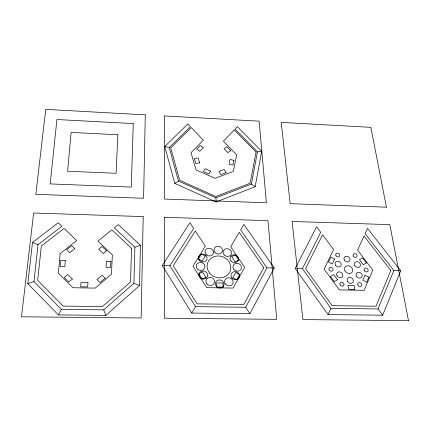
<?xml version="1.0" encoding="UTF-8"?>
<svg xmlns="http://www.w3.org/2000/svg" width="430" height="430" viewBox="0 0 430 430"><rect width="100%" height="100%" fill="white"/><g stroke="black" fill="none" stroke-linecap="round" stroke-linejoin="round"><path stroke-width="0.64" d="M139.535 285.563L140.433 245.293L118.325 224.589L114.321 227.841L134.88 247.18L133.907 283.295L103.711 309.863L61.372 309.369L33.97 281.526L38.023 244.686L61.888 226.277L58.243 222.751L32.503 242.466L27.767 283.639L58.399 314.916L105.877 315.41L139.535 285.563L133.907 283.295M164.744 146.539L169.243 147.597L190.431 126.716L187.797 123.964L164.744 146.539L174.811 183.449L216.096 201.976L255.162 186.69L261.703 151.236L237.349 126.63L235 129.091L257.457 151.86L261.703 151.236M169.243 147.597L178.498 181.084L215.914 197.854L251.383 184.061L257.457 151.86M382.695 315.19L378.029 308.95L330.896 308.353L302.43 268.621L320.737 232.324L316.571 226.755L295.233 268.465L328.047 314.577L382.695 315.19L400.722 270.76L367.526 228.362L365.097 233.667L393.848 270.61L400.722 270.76M378.029 308.95L393.848 270.61M328.047 314.577L330.896 308.353M162.25 265.568L169.898 265.735L193.672 228.47L189.899 222.751L162.25 265.568L191.748 313.051L249.9 313.701L274.243 268.008L243.88 224.46L240.676 229.894L266.955 267.847L274.243 268.008M58.399 314.916L61.372 309.369M249.9 313.701L245.659 307.273L266.955 267.847M191.748 313.051L195.521 306.638L245.659 307.273M174.811 183.449L178.498 181.084M27.767 283.639L33.97 281.526M134.88 247.18L140.433 245.293M295.233 268.465L302.43 268.621M32.503 242.466L38.023 244.686M251.383 184.061L255.162 186.69M169.898 265.735L195.521 306.638M103.711 309.863L105.877 315.41M215.914 197.854L216.096 201.976M164.502 217.295L164.33 318.216L276.743 319.334L267.981 220.671L164.502 217.295M164.674 115.939L164.534 199.052L266.396 202.793L259.145 121.169L164.674 115.939M143.212 216.602L141.142 317.985L21.5 316.792L33.637 213.027L143.212 216.602M145.286 114.864L143.582 198.284L35.824 194.328L45.763 109.354L145.286 114.864M131.532 248.32L130.532 281.935L102.421 306.558L63.14 306.069L37.673 280.269L41.339 246.025L64.081 228.4L76.615 240.531L60.168 253.603L58.394 273.217L72.966 287.74L95.207 288.105L111.451 274.254L112.343 254.85L97.975 241.106L111.897 229.808L131.532 248.32M133.273 123.582L131.263 187.082L50.17 183.911L56.937 119.519L133.273 123.582M117.863 134.773L116.089 173.29L67.612 171.253L71.122 132.408L117.863 134.773M110.913 261.402L110.628 267.514L106.086 267.417L106.398 261.3L110.913 261.402M87.956 282.682L87.682 286.917L80.684 286.805L80.985 282.558L87.956 282.682M65.333 260.376L64.801 266.546L60.168 266.45L60.721 260.274L65.333 260.376M256.076 152.064L250.152 183.207L215.855 196.515L179.692 180.315L170.705 147.941L191.291 127.613L203.325 140.196L191.011 152.736L196.037 169.828L215.054 178.299L233.237 171.452L236.694 154.897L223.412 141.207L234.232 129.892L256.076 152.064M233.92 160.363L232.915 165.125L229.061 164.217L230.082 159.455L233.92 160.363M390.832 270.545L376.003 306.235L332.132 305.649L305.574 268.691L322.57 234.775L333.583 249.502L324.134 269.094L339.345 289.901L364.102 290.32L372.848 270.153L357.556 250.136L364.027 236.005L390.832 270.545M368.859 277.226L366.666 282.263L362.818 280.231L365.027 275.205L368.859 277.226M334.599 259.145L332.256 264.058L328.466 262.053L330.826 257.151L334.599 259.145M210.533 171.097L208.926 174.069L203.454 171.635L205.078 168.667L210.533 171.097M263.751 267.777L243.815 304.478L197.155 303.86L173.236 265.81L195.333 230.991L205.314 246.121L192.946 266.24L206.696 287.648L233.006 288.095L244.67 267.363L230.738 246.793L239.263 232.297L263.751 267.777M239.596 274.63L236.677 279.812L232.823 277.715L235.758 272.55L239.596 274.63M205.26 256.022L202.191 261.069L198.391 259L201.476 253.969L205.26 256.022M203.363 147.651L199.832 151.285L196.703 149.108L200.246 145.49L203.363 147.651M105.167 278.199L100.056 282.558L96.96 279.527L102.082 275.195L105.167 278.199M72.374 279.075L68.838 282.005L64.247 277.436L67.795 274.528L72.374 279.075M106.57 250.803L103.243 253.549L98.712 249.196L102.039 246.465L106.57 250.803M74.761 248.594L69.59 252.738L66.602 249.814L71.778 245.691L74.761 248.594M230.765 150.753L227.857 152.623L224.03 148.656L226.938 146.802L230.765 150.753M337.529 279.742L334.239 281.65L330.433 276.452L333.723 274.56L337.529 279.742M366.446 262.94L363.296 264.772L359.475 259.747L362.624 257.93L366.446 262.94M205.959 277.194L202.229 279.161L198.789 273.808L202.514 271.868L205.959 277.194M238.698 259.946L235.135 261.827L231.657 256.656L235.215 254.802L238.698 259.946M226.046 172.607L220.81 174.575L218.945 171.463L224.175 169.506L226.046 172.607M199.644 162.889L195.795 163.459L194.344 158.536L198.176 157.977L199.644 162.889M408.5 320.646L302.887 319.592L292.104 221.461L389.811 224.648L408.5 320.646M223.138 287.122L216.564 287.009L216.398 282.897L222.944 283.015L223.138 287.122M354.728 289.379L348.547 289.272L347.945 285.278L354.11 285.391L354.728 289.379M386.414 207.196L290.153 203.664L281.225 122.394L370.864 127.355L386.414 207.196M354.761 265.493A3.23 2.677 35.6 0 0 360.05 266.428A3.23 2.677 35.6 0 0 357.459 261.725A3.23 2.677 35.6 0 0 354.761 265.493M353.342 256.103A2.134 1.763 34.5 0 0 356.841 256.726A2.134 1.763 34.5 0 0 355.137 253.635A2.134 1.763 34.5 0 0 353.342 256.103M356.384 276.022A3.268 2.72 36.9 0 0 361.705 277.194A3.268 2.72 36.9 0 0 359.313 272.335A3.268 2.72 36.9 0 0 356.384 276.022M364.317 270.561A2.166 1.79 36.6 0 0 367.844 271.341A2.166 1.79 36.6 0 0 366.247 268.132A2.166 1.79 36.6 0 0 364.317 270.561M347.521 281.306A3.284 2.757 37 0 0 352.896 282.365A3.284 2.757 37 0 0 350.402 277.49A3.284 2.757 37 0 0 347.521 281.306M357.862 284.988A2.198 1.838 38 0 0 361.426 285.934A2.198 1.838 38 0 0 359.974 282.601A2.198 1.838 38 0 0 357.862 284.988M336.991 275.759A3.263 2.757 35.7 0 0 342.361 276.7A3.263 2.757 35.7 0 0 339.797 271.9A3.263 2.757 35.7 0 0 336.991 275.759M340.071 284.708A2.198 1.865 37 0 0 343.661 285.579A2.198 1.865 37 0 0 342.167 282.252A2.198 1.865 37 0 0 340.071 284.708M335.502 265.122A3.23 2.714 34.3 0 0 340.823 265.939A3.23 2.714 34.3 0 0 338.184 261.257A3.23 2.714 34.3 0 0 335.502 265.122M329.181 269.927A2.166 1.833 34.4 0 0 332.755 270.481A2.166 1.833 34.4 0 0 330.998 267.326A2.166 1.833 34.4 0 0 329.181 269.927M344.306 259.94A3.209 2.677 34.3 0 0 349.585 260.988A3.209 2.677 34.3 0 0 347.15 256.28A3.209 2.677 34.3 0 0 344.306 259.94M335.986 255.753A2.134 1.784 33.3 0 0 339.506 256.226A2.134 1.784 33.3 0 0 337.69 253.173A2.134 1.784 33.3 0 0 335.986 255.753M344.989 270.835A4.327 3.623 35.6 0 0 352.089 272.233A4.327 3.623 35.6 0 0 348.8 265.848A4.327 3.623 35.6 0 0 344.989 270.835M209.63 273.136A11.986 10.825 19.5 0 0 229.959 271.599A11.986 10.825 19.5 0 0 217.214 255.979A11.986 10.825 19.5 0 0 209.63 273.136M206.98 283.972A4.424 4.053 19 0 0 214.452 283.074A4.424 4.053 19 0 0 209.534 277.431A4.424 4.053 19 0 0 206.98 283.972M225.331 283.983A4.407 4.015 23.2 0 0 232.829 283.762A4.407 4.015 23.2 0 0 228.432 277.758A4.407 4.015 23.2 0 0 225.331 283.983M233.861 269.454A4.348 3.897 23.1 0 0 241.187 268.933A4.348 3.897 23.1 0 0 236.543 263.257A4.348 3.897 23.1 0 0 233.861 269.454M224.148 254.882A4.3 3.822 19.9 0 0 231.361 254.087A4.3 3.822 19.9 0 0 226.529 248.701A4.3 3.822 19.9 0 0 224.148 254.882M206.12 254.587A4.311 3.859 16.5 0 0 213.339 253.469A4.311 3.859 16.5 0 0 208.287 248.26A4.311 3.859 16.5 0 0 206.12 254.587M197.51 269.121A4.375 3.972 15.5 0 0 204.771 267.621A4.375 3.972 15.5 0 0 199.412 262.51A4.375 3.972 15.5 0 0 197.51 269.121M199.681 260.623A4.343 3.908 15.5 0 0 206.921 259.322A4.343 3.908 15.5 0 0 201.729 254.168A4.343 3.908 15.5 0 0 199.681 260.623M200.084 277.629A4.402 4.021 16.7 0 0 207.475 276.42A4.402 4.021 16.7 0 0 202.337 271.029A4.402 4.021 16.7 0 0 200.084 277.629M216.268 286.321A4.424 4.047 21.5 0 0 223.772 285.756A4.424 4.047 21.5 0 0 219.106 279.909A4.424 4.047 21.5 0 0 216.268 286.321M231.818 277.861A4.381 3.956 23.7 0 0 239.236 277.484A4.381 3.956 23.7 0 0 234.699 271.636A4.381 3.956 23.7 0 0 231.818 277.861M231.023 261.058A4.316 3.849 21.7 0 0 238.279 260.403A4.316 3.849 21.7 0 0 233.538 254.882A4.316 3.849 21.7 0 0 231.023 261.058M215.059 252.512A4.295 3.827 18.1 0 0 222.267 251.566A4.295 3.827 18.1 0 0 217.333 246.288A4.295 3.827 18.1 0 0 215.059 252.512"/></g></svg>
